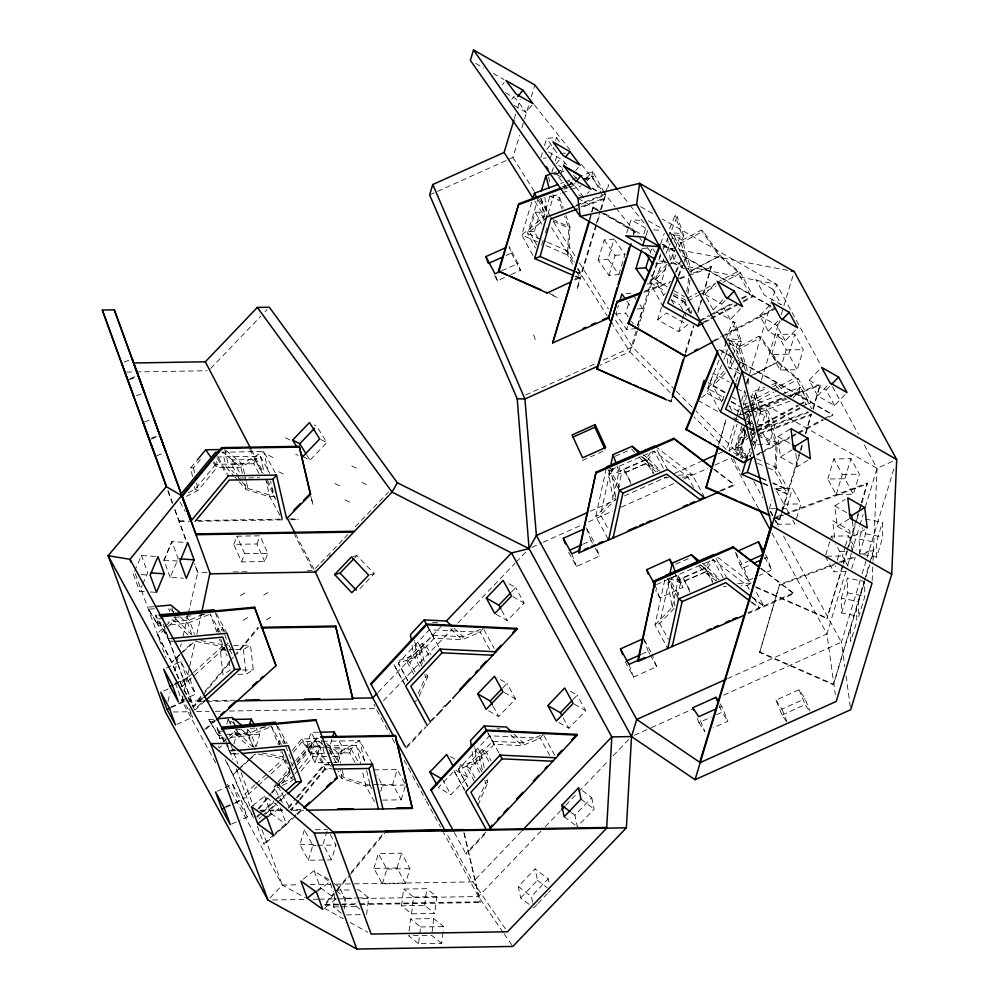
<?xml version="1.0" encoding="UTF-8"?>
<svg xmlns="http://www.w3.org/2000/svg" width="999" height="999" viewBox="0 0 999 999"><rect width="100%" height="100%" fill="white"/><g stroke="black" fill="none" stroke-linecap="round" stroke-linejoin="round"><path stroke-width="0.75" stroke-dasharray="5 3.75" d="M872.164 580.656L872.976 561.938M873.051 560.377L877.047 468.369L863.673 443.843M341.233 913.173L333.466 906.942L334.777 896.278M344.193 908.865L345.504 898.201L336.626 891.071M359.94 909.227L356.606 906.555L357.167 901.985M366.596 914.572L368.643 897.814L358.666 889.797L354.033 889.872M401.548 905.806L403.608 889.048L426.748 888.66L436.738 896.665L434.677 913.436L411.538 913.823L401.548 905.806L424.687 905.419L434.677 913.436M409.091 931.155L410.589 918.955L433.728 918.568L443.718 926.585L443.156 931.155M411.538 913.823L413.586 897.052L403.608 889.048M442.969 932.679L441.658 943.356L418.519 943.743L420.579 926.972L410.589 918.955M424.687 905.419L426.748 888.66M432.055 932.292L433.728 918.568M687.924 293.656L689.959 279.795M690.871 273.639L691.32 270.554L682.317 240.16L670.304 233.291L677.16 216.433L675.149 215.285L668.281 232.168M746.453 395.129L745.092 404.37L751.523 416.171M748.039 384.353L749.175 376.648M690.933 313.162L685.089 302.435L685.551 299.375M686.713 291.745L688.811 277.984M745.491 391.733L742.944 408.541L748.351 405.656M746.653 384.091L747.577 377.972L744.992 376.498M606.256 468.394L595.754 516.433L608.166 539.21M616.995 465.946L618.98 471.603L613.036 498.801L615.996 498.888L600.524 514.947L595.754 516.433L613.036 498.801L608.728 474.275L609.715 469.742M615.734 497.365L611.475 473.076L612.399 468.868M618.231 488.686L621.415 474.113L618.531 465.871M664.772 579.932L654.932 624.962L667.344 647.739M674.138 608.491L659.702 623.488L654.932 624.962L672.215 607.342L667.906 582.804L668.893 578.271M674.912 605.906L670.654 581.618L671.578 577.41M672.215 607.342L678.159 580.144L676.173 574.475M677.409 597.227L680.594 582.654L677.709 574.4M183.004 696.565L181.993 701.111L216.171 763.785M184.353 690.496L189.398 667.769M189.735 666.258L195.117 642.007M196.803 634.44L201.174 614.735M167.957 701.498L170.055 692.394M174.962 671.153L178.821 654.457M180.582 646.877L181.281 643.843M183.042 636.251L187.949 615.009M188.299 613.498L197.765 572.527L194.58 563.748M238.823 477.759L231.393 464.135L232.68 459.902L255.032 459.528L262.462 473.151M258.953 473.289L253.758 463.761L255.032 459.528M226.761 723.95L228.109 719.505L231.194 719.455M233.878 743.905L236.563 735.014L234.453 731.143M255.22 749.437L246.765 733.94L248.114 729.495M256.119 746.478L259.703 734.627L256.181 728.171M331.993 762.349L315.022 762.637L306.568 747.127L311.051 732.317L318.768 732.192M315.022 762.637L319.505 747.826L311.051 732.317M514.398 118.444L515.746 114.011M517.532 108.104L520.217 99.238M330.344 834.689L335.976 845.029L331.493 859.839L308.354 860.226L299.9 844.729L304.383 829.907L307.467 829.857M331.955 739.335L329.707 746.74L338.162 762.249L333.541 762.324M429.62 194.93L512.924 157.48L519.642 135.29M521.878 127.884L524.113 120.492M524.562 119.006L529.045 104.221M531.281 96.816L534.865 84.99M308.354 860.226L312.837 845.416L304.383 829.907M338.162 762.249L342.645 747.439L338.424 739.685M354.995 762.437L349.8 752.909L351.074 748.676L328.721 749.05M327.073 831.006L323.039 844.33L331.493 859.839M542.345 152.747L540.609 158.491L546.253 157.979M544.517 145.579L546.69 138.399L556.555 137.512L560.726 143.419M531.73 202.198L521.803 235.015L534.215 257.792M538.536 197.065L527.522 233.454L535.389 247.877M550.486 157.592L553.521 147.552M555.694 140.372L556.555 137.512M536.863 245.255L529.433 231.631L535.314 212.225L540.184 212.15L544.63 220.317M551.873 172.44L553.608 166.696M555.357 160.951L557.517 153.784L546.69 138.399M538.024 238.361L534.303 231.556L540.184 212.15M537.512 241.883L521.803 235.015L543.656 217.02L550.162 195.529M548.014 214.086L553.434 196.191L560.726 193.469M561.313 172.964L562.624 168.669M563.049 167.233L565.222 160.052M541.67 245.167L543.356 239.623M545.454 232.692L547.127 227.148M562.1 209.053L559.028 200.312L559.752 197.927L552.697 194.842M380.731 791.308L382.53 785.389L376.885 775.049M382.667 800.124L401.186 799.812L392.732 784.315L397.215 769.492L374.076 769.879M373.913 868.368L378.396 853.558L401.548 853.171L409.99 868.68L405.507 883.491L382.367 883.878L373.913 868.368L397.053 867.981L405.507 883.491M401.186 799.812L405.669 785.002L397.215 769.492M382.367 883.878L386.85 869.068L378.396 853.558M589.447 219.305L591.246 213.374M591.695 211.9L593.031 207.455L602.347 212.787M589.86 220.055L593.031 207.455M397.053 867.981L401.548 853.171M595.928 224.912L581.106 273.888L575.399 271.378M596.378 223.426L599.974 211.551M600.424 210.065L608.154 184.515M577.31 288.536L599.487 215.272M601.286 209.34L605.606 195.03L592.782 171.503L582.567 175.312M607.742 187.974L608.603 185.152M598.164 260.065L604.245 239.972L614.11 239.073L608.029 259.166L618.868 274.538L609.003 275.437L598.164 260.065L608.029 259.166M609.003 275.437L615.084 255.357L604.245 239.972M618.868 274.538L624.949 254.458L614.947 240.26M633.354 234.066L634.253 231.094L603.671 213.561M633.753 234.815L634.253 231.094M636.513 328.559L626.648 329.458L615.821 314.073L618.418 305.469M628.184 316.733L625.674 313.174L629.582 300.274M626.648 329.458L627.522 326.586M650.162 253.371L651.473 249.076M637.374 325.686L642.594 308.479L639.26 303.746M636.101 331.181L629.857 351.81L600.074 365.197M637.886 325.287L657.492 260.477L665.147 262.013M637.312 330.906L632.442 346.99L602.572 360.427M637.762 329.445L653.246 278.259L650.774 274.75M660.626 253.871L659.328 258.179L665.971 261.863M646.803 284.003L661.226 282.692L666.87 264.036M657.679 319.78L666.408 312.999L687.599 324.762L678.708 331.656L657.679 319.78L661.588 306.868M678.708 331.656L682.18 320.179M682.617 318.743L683.915 314.448M691.071 313.286L691.932 310.414M671.865 398.863L670.966 401.823L671.453 398.114M685.351 352.21L693.418 325.549M697.901 310.739L701.036 300.374M702.834 294.443L711.35 266.308L692.519 273.326M685.751 352.959L693.818 326.298M697.851 312.962L702.784 296.678M703.234 295.192L711.35 266.308M701.448 397.727L707.155 393.294L713.236 373.214L729.12 382.043M722.527 400.799L725.124 392.195L708.041 382.53M718.506 444.48L726.048 419.58L718.918 445.229M736.575 417.145L726.648 449.962L694.018 416.87M737.025 415.646L739.285 408.191M741.545 400.736L744.705 390.297M746.952 382.842L770.429 305.282M770.878 303.796L776.747 284.403L662.3 219.068M746.191 458.329L729.045 450.836L737.175 423.988M741.233 410.564L739.884 415.047L737.737 410.939L728.883 405.881M741.82 425.986L734.777 449.275L739.06 457.142M745.341 414.348L746.228 411.426L750.511 409.827M748.975 405.432L748.139 408.191L750.898 432.842L756.48 435.289M751.061 398.526L753.159 391.62L764.735 387.312M742.619 458.354L736.688 447.452L742.557 428.047L743.78 428.034L745.254 430.756M743.78 428.034L737.899 447.44L746.066 462.412M744.442 426.411L743.568 429.283L747.09 435.739M746.603 419.23L749.65 409.19M751.897 405.532L755.756 392.757L767.095 388.536M745.366 430.756L740.334 447.39L746.278 458.291M745.704 431.98L738.96 454.258L741.196 458.341M747.951 424.563L751.098 414.16M752.896 408.229L760.988 381.493M761.438 380.007L779.42 320.604M781.206 314.673L783.453 307.242M783.903 305.756L792.894 276.061M747.489 458.266L741.558 447.377L745.616 433.941M771.64 354.52L777.721 334.44L794.792 334.153L803.246 349.662L797.165 369.742L780.094 370.03L771.64 354.52L788.711 354.233L797.165 369.742M750.898 432.842L753.071 425.686M755.669 417.082L757.841 409.927L753.159 391.62M750.724 443.032L754.108 431.855M750.911 435.776L754.37 432.892L755.269 429.907M757.067 423.938L760.689 412.013L755.756 392.757M746.84 457.954L749.55 449.013M751.81 441.558L754.52 432.604L746.802 418.456M746.49 461.026L750.261 448.551M755.494 433.304L752.022 444.78L769.093 444.493L775.174 424.413L766.72 408.903L754.307 409.115M750.187 456.83L751.435 452.672L749 452.709M753.533 445.741L754.382 442.969L751.41 437.525M754.382 442.969L755.594 442.944L756.792 438.998M754.395 449.038L757.03 440.297M769.093 444.493L760.639 428.996L766.72 408.903M780.094 370.03L786.176 349.95L777.721 334.44M774.725 488.736L787.587 494.368L774.749 470.841L775.998 443.831L766.283 416.133L766.995 413.748L751.46 406.955M772.751 386.426L775.586 385.377L776.31 382.992L785.701 393.369M788.711 354.233L794.792 334.153M769.33 508.778L771.94 500.174M792.744 520.117L794.854 524L777.784 524.288L783.865 504.195L775.411 488.686L792.482 488.411L800.936 503.908L795.728 521.128M782.404 511.451L779.819 519.992L781.143 513.548M781.568 512.125L787.175 493.618L774.312 487.987M800.037 451.123L788.361 489.71L769.792 481.58M800.486 449.637L801.835 445.179M805.419 433.316L811.263 414.023L758.391 433.728M812.874 408.678L820.204 384.478L789.784 395.816M782.841 510.027L800.449 451.873M800.886 450.387L802.684 444.455M805.831 434.066L811.263 414.023M813.286 409.428L820.204 384.478M789.222 513.661L786.4 508.491L792.482 488.411M864.347 582.567L833.416 684.765L759.652 652.472L779.645 584.34L837.587 562.737M759.652 652.472L779.645 584.34M827.796 479.021L833.865 458.928L850.936 458.653L859.39 474.15L853.308 494.243L836.25 494.53L827.796 479.021L844.854 478.733L853.308 494.243M836.25 494.53L842.319 474.438L833.865 458.928M844.854 478.733L850.936 458.653M825.761 554.82L831.405 536.163L848.476 535.876L856.218 550.099M846.19 571.553L833.778 571.753L835.514 566.021M837.249 560.277L839.859 551.673L835.639 543.918M848.026 566.308L842.394 555.968L845.004 547.352M845.441 545.929L848.476 535.876M843.094 565.247L826.96 618.556L846.727 551.161M847.177 549.687L858.378 512.662M858.828 511.176L867.344 483.041L787.674 512.737M843.543 563.761L856.543 520.816M856.992 519.33L859.677 510.452M860.127 508.966L861.475 504.52M861.925 503.046L867.344 483.041M845.903 571.278L826.947 633.928L835.326 694.829M847.714 565.309L851.323 553.384M851.772 551.885L859.452 526.535M859.902 525.049L863.061 514.61M865.309 507.142L877.047 468.369L896.702 459.528M841.283 598.214L847.364 578.134L864.522 581.43L864.872 596.203L858.79 616.283L841.633 612.974L841.283 598.214L858.441 601.523L858.79 616.283M865.246 519.043L882.404 522.34L882.754 537.112L876.672 557.192L859.515 553.883L859.177 539.123L862.649 527.647M851.722 568.606L855.194 557.13M841.633 612.974L847.714 592.894L847.364 578.134M859.515 553.883L865.596 533.803L865.496 529.37M860.301 579.82L841.42 642.182L844.804 666.745M862.1 573.876L866.595 559.028M867.045 557.542L894.005 468.444M833.416 684.765L863.935 581.818M864.385 580.344L869.317 564.048M869.767 562.562L873.8 549.238L860.763 554.095M858.441 601.523L864.522 581.43M876.672 557.192L876.323 542.432L882.404 522.34M866.133 576.648L869.729 564.797M871.515 558.878L873.8 549.238M626.66 232.917L631.056 219.88L642.519 220.467M643.781 234.028L646.266 226.661M646.103 235.377L648.051 229.583L631.056 219.88M660.776 243.744L664.26 233.416M233.803 544.368L236.9 536.188L260.04 535.801L267.807 553.334L264.71 561.513L241.571 561.9L233.803 544.368L256.943 543.98L264.71 561.513M241.571 561.9L244.668 553.721L236.9 536.188M256.943 543.98L260.04 535.801M660.701 255.319L649.75 282.255L662.175 305.032M663.011 249.65L667.619 238.299M668.194 236.888L669.917 232.63L681.405 233.554L683.741 235.652L678.134 249.438M663.786 258.891L655.207 279.982L664.51 297.028M666.071 253.271L670.067 243.431M670.641 242.033L673.488 235.002L683.741 235.652L677.16 216.433M684.565 268.918L670.329 260.801L674.412 250.761M674.999 249.325L681.405 233.554L675.149 215.285M675.898 254.945L673.651 260.464L655.207 279.982L667.22 286.838M675.424 272.427L679.457 262.5M676.41 271.753L681.593 258.991M678.221 275.574L682.23 265.734M684.515 260.115L685.651 257.305M678.633 276.323L683.778 263.674M684.352 262.262L686.063 258.054L673.488 235.002L669.917 232.63L682.754 256.156L773.863 308.179M725.561 339.672L732.991 321.378L735.002 322.527L741.583 341.745L736.55 354.158M719.118 360.002L707.592 388.361L720.017 411.138M721.428 354.333L725.461 344.405M726.036 342.982L727.771 338.736L739.248 339.66L741.583 341.745L731.343 341.096L727.771 338.736L740.596 362.262L832.991 415.01L824.712 419.393M735.002 322.527L728.146 339.398L740.159 346.253L747.889 372.315M721.628 364.997L713.061 386.076L721.64 401.823M723.913 359.378L727.909 349.538M728.483 348.127L731.343 341.096L743.905 364.148L742.769 366.958M739.822 373.551L728.184 366.895L732.255 356.855M732.841 355.432L739.248 339.66L732.991 321.378M734.302 359.677L731.505 366.558L729.457 368.731M733.853 377.11L737.886 367.182M738.461 365.759L740.184 361.513M734.253 377.859L738.286 367.932M738.873 366.508L740.596 362.262M736.076 381.668L739.497 373.239M741.782 367.62L743.493 363.399M164.148 560.152L171.915 541.558L187.787 542.619M134.59 571.203L141.408 555.494L157.954 556.58M144.256 591.57L139.66 591.258L142.145 585.551M142.757 584.115L147.715 572.689L141.408 555.494M170.18 577.335L163.861 560.139L171.915 541.558L178.222 558.766L170.18 577.335L183.391 578.209M419.168 696.278L427.784 676.548L427.072 673.563M477.984 805.107L487.837 782.554L487.125 779.57M418.131 693.793L425.499 677.247L424.787 674.25M478.184 799.812L485.539 783.253L484.827 780.269M650.536 452.385L645.441 460.102L618.98 471.603L607.966 467.407M709.715 560.914L704.62 568.643L678.159 580.144L669.892 576.997M483.204 628.246L480.244 632.18L462.162 639.635L434.128 638.299L416.945 656.755L398.276 663.211L407.567 680.269M543.256 734.265L540.297 738.199L522.202 745.654L494.18 744.317L476.985 762.774L458.329 769.23L467.619 786.288M502.41 84.753L504.17 82.617M192.47 476.461L190.747 467.869L196.366 461.088M190.747 467.869L193.494 467.819L200.399 459.49M511.7 99.388L514.348 96.191M514.273 105.582L526.048 112.3L533.116 103.771M546.765 149.388L552.06 142.994M556.056 164.036L561.351 157.642M566.957 188.124L556.78 174.55L562.087 168.157M575.711 170.542L578.359 167.345M568.731 185.989L573.139 180.669M587.499 193.569L589.26 191.433M201.036 696.116L197.115 700.848L197.527 701.598L205.282 701.473M204.97 691.37L229.52 661.725M230.494 660.539L233.441 656.98M234.428 655.794L257.992 627.335L258.391 628.084L236.8 654.17M197.527 701.598L229.92 662.474M292.407 750.237L301.76 738.935L319.393 738.636M293.481 752.21L302.36 741.483L320.904 741.308M276.848 783.428L273.876 787.025L282.642 803.109M277.847 782.229L290.746 766.645M291.745 765.446L294.717 761.85M295.716 760.651L311.588 741.47L324.425 764.997L329.071 764.922M257.742 809.115L270.504 793.693M271.491 792.507L290.147 769.979M297.015 761.675L317.632 736.775L318.044 737.524L297.427 762.424M259.128 808.678L270.916 794.442M271.89 793.256L279.745 783.778M280.731 782.592L289.573 771.915M281.568 783.89L292.32 770.916M293.294 769.73L296.228 766.196M297.202 765.009L312.824 746.141L323.726 745.953M294.068 774.912L291.109 778.483L277.847 785.052M295.055 773.713L298.014 770.142M299.001 768.955L311.825 753.471L311.588 741.47M301.024 771.166L312.937 756.78L312.824 746.141L325.399 769.193L331.618 769.08M288.274 807.404L295.229 799.013M296.216 797.814L324.013 764.247L329.732 764.148M288.686 808.154L293.656 802.16M297.615 797.364L324.425 764.997M298.614 800.286L290.796 809.727L303.259 809.515M299.588 799.113L324.987 768.443L331.056 768.343M299.026 801.036L291.209 810.476L278.646 787.424L273.876 787.025L276.523 785.714M300 799.862L325.399 769.193M339.023 904.894L325.05 905.131L324.638 904.382L333.479 893.705M337.412 888.96L347.227 877.11M351.149 872.364L382.567 834.415M325.05 905.131L335.851 892.082M336.838 890.896L349.6 875.486M350.574 874.3L385.926 831.605M413.636 674.025L406.218 660.401L422.19 643.256L425.836 645.229L431.031 654.77M422.29 663.761L419.093 650.287L421.054 648.176L416.521 639.922M415.06 671.915L409.852 662.387L425.836 645.229M406.818 746.378L424.762 727.11M430.094 721.39L435.364 715.721M442.769 707.779L444.88 705.519M406.181 748.251L426.223 726.723M428.084 724.737L429.695 723.001M431.556 721.003L435.776 716.47M474.425 781.405L466.258 766.42L482.242 749.275L485.876 751.248L491.083 760.776M482.342 769.779L479.133 756.305L481.093 754.195L476.673 746.128M475.099 777.934L469.905 768.406L485.876 751.248M485.864 831.992L465.809 853.521L466.221 854.27L487.325 831.618M725.349 373.064L713.061 386.076L725.074 392.944M585.664 178.971L592.782 171.503L591.858 175.899L586.713 181.131M790.883 396.915L800.024 387.325L811.712 408.766M210.714 368.481L260.814 316.134M265.085 311.688L267.208 309.453M302.847 456.58L309.99 460.152L326.823 442.569L316.633 426.123L314.248 424.937M312.949 504.395L311.288 497.24M315.459 568.331L319.767 563.836M320.854 562.712L343.481 539.06M344.555 537.937L347.789 534.565M355.332 526.685L388.736 491.783M354.795 557.754L356.893 555.556L374.2 573.701L357.367 591.296M667.245 264.023L649.75 282.255L665.459 291.221M663.461 295.454L665.234 293.606M682.854 310.277L679.882 304.832L683.428 301.136L673.326 295.367M740.571 308.778L730.219 319.593L713.224 309.877L704.77 294.38L717.182 281.406M713.224 309.877L725.636 296.903M730.219 319.593L721.765 304.083L725.911 299.762M378.097 692.307L441.146 626.448M383.504 700.711L452.51 628.621M457.892 622.989L515.047 563.286M516.121 562.162L525.824 552.022M795.566 329.995L785.226 340.796L768.219 331.094L759.764 315.584L770.117 304.782M511.476 591.995L515.696 587.599L506.918 582.592M724.063 371.191L707.592 388.361L724.612 398.077M768.219 331.094L779.595 319.205M785.226 340.796L776.772 325.299L780.906 320.966M496.028 614.26L507.305 620.691L524.138 603.109L515.696 587.599M721.303 401.561L723.076 399.7M270.005 897.914L282.292 885.077L299.35 884.789M737.737 410.939L739.51 409.078M746.79 424.987L749.45 422.215L746.478 416.77M502.859 687.824L507.067 683.428L497.027 677.709M844.954 394.73L834.615 405.544L817.607 395.841L809.153 380.332L820.541 368.444M488.648 710.801L498.676 716.52L515.521 698.938L507.067 683.428M817.607 395.841L830.019 382.867M834.615 405.544L826.161 390.047L830.294 385.714M467.707 777.135L455.169 769.967L438.336 787.562L450.874 794.717L467.707 777.135L459.965 762.924M573.026 699.55L577.235 695.154L568.456 690.147M558.816 722.514L568.843 728.246L585.689 710.664L577.235 695.154M521.453 831.305L473.051 881.88L352.085 883.903M540.958 831.193L478.421 896.528L361.501 898.488M545.267 826.685L560.364 810.913M565.746 805.281L577.609 792.894M578.696 791.77L607.804 761.35M613.199 755.719L629.37 738.823M591.758 797.664L594.13 809.103L577.297 826.685L574.924 815.246L591.758 797.664L578.633 787.724M528.995 904.27L520.654 897.939L518.281 886.5L535.114 868.918L548.226 878.858L549.413 884.577M520.654 897.939L537.487 880.344L535.114 868.918M532.579 902.159L531.393 896.44L548.226 878.858M536.925 904.582L533.766 907.879L532.879 903.596M537.974 903.483L547.44 893.593M548.501 892.494L550.599 890.296M792.944 398.002L799.1 391.72L800.024 387.325L750.436 405.819M174.925 616.408L175.974 619.243L157.979 635.601L171.603 662.387L181.98 686.688L194.405 709.465L204.595 700.199M179.508 654.532L171.603 662.387L181.793 653.134M180.632 653.496L193.107 642.17M182.917 652.097L196.491 639.76M192.432 673.438L181.019 683.816L181.98 686.688L193.307 676.385M193.569 672.402L222.103 646.465L219.518 639.422M194.443 675.349L227.31 645.479M202.298 697.814L193.169 706.118L163.886 626.248M187.762 634.665L172.64 619.555L157.23 633.566L171.566 661.738L181.019 683.816L193.581 706.867L202.71 698.563M194.805 710.214L205.007 700.948M204.733 729.345L215.022 719.992M206.281 729.045L215.434 720.741M222.927 741.995L233.941 731.992L249.051 747.09M221.528 745.991L219.28 748.026L218.531 745.991M229.395 738.835L237.263 731.68L236.226 728.833M239.673 767.994L232.904 774.812L243.281 799.113L253.509 817.881M240.796 766.957L249.862 758.716M250.999 757.692L255.532 753.571L283.404 758.903L289.835 770.704M237.437 770.704L232.904 774.812L224.051 757.404M238.561 769.667L247.615 761.45M248.739 760.414L255.532 754.245M254.87 784.839L242.307 796.253L243.281 799.113L256.88 786.75M256.006 783.803L283.404 758.903L280.819 751.86M258.017 785.726L286.338 759.964M256.755 816.47L259.041 814.397M260.177 813.361L273.876 800.911M275.012 799.874L283.004 792.607M257.168 817.219L261.726 813.074M262.874 812.037L276.561 799.587M277.71 798.551L283.416 793.356M259.103 818.805L261.363 816.745M262.5 815.721L276.099 803.358M277.235 802.322L286.301 794.08M265.172 814.41L278.771 802.047M279.907 801.011L285.577 795.866M274.038 834.502L263.748 843.843L264.161 844.592L296.166 815.496M275.175 833.453L295.754 814.747M296.903 813.71L302.61 808.516M297.302 814.46L303.022 809.265M414.448 702.072L416.77 700.087M547.115 217.07L527.522 233.454L546.091 241.583M749.75 436.738L734.777 449.275L750.486 456.156M729.045 450.836L746.303 436.638M252.622 805.656L264.648 796.215L280.232 807.429L286.551 824.637L274.513 834.078M268.544 815.309L270.954 813.423L264.648 796.215M268.207 816.87L280.232 807.429M303.309 879.108L314.136 870.604L329.72 881.83L317.694 891.258M316.833 890.646L320.442 887.811L314.136 870.604M325.199 907.517L336.026 899.025L333.928 893.293M685.901 310.714L690.346 307.267M807.804 460.314L797.402 466.72L780.394 457.005L777.971 436.575L790.971 428.571M780.394 457.005L792.107 449.812M864.585 529.595L854.182 535.988L837.174 526.286L834.752 505.844L845.154 499.45M837.174 526.286L848.888 519.08M240.534 595.541L247.44 591.371M263.686 595.154L270.579 590.983M243.319 620.204L250.262 616.021M266.458 619.817L273.401 615.634M229.133 660.988L230.182 670.229L222.989 674.575L220.28 649.862L225 647.015M235.714 649.6L243.419 649.475L250.512 645.204L253.334 669.842L246.129 674.188L236.875 674.337M326.648 743.418L338.236 753.034L359.702 740.659L372.115 763.448M717.582 557.242L751.335 583.066L747.077 585.514L741.158 585.751M682.317 240.16L701.186 230.145L703.196 231.293L720.217 255.707L740.609 272.989L753.433 296.516L742.607 302.26M672.24 237.887L681.168 242.982L703.196 231.293M689.735 271.878L720.217 255.707L691.32 270.554L687.537 268.394M687.25 298.264L696.765 293.219M698.126 292.495L715.808 283.117M717.17 282.405L737.562 271.578L740.609 272.989L723.014 282.33M687.799 300.999L698.638 295.254M699.987 294.53L716.233 285.914M699.4 320.567L708.928 315.522M710.277 314.797L732.042 303.259M741.558 298.202L749.725 293.881L682.342 255.407M701.173 320.592L712.05 314.822M713.411 314.098L732.454 304.008M741.97 298.951L750.124 294.63L737.562 271.578L719.08 255.831L701.186 230.145M702.934 322.34L736.787 304.383M743.556 300.799L753.034 295.766L774.725 308.154M704.695 322.377L710.114 319.505M711.463 318.781L737.187 305.132M712.699 341.059L720.966 336.675M722.352 335.939L773.351 308.891M714.485 341.071L724.138 335.964M725.511 335.227L775.137 308.903M740.159 346.253L759.028 336.251L761.051 337.4L778.059 361.813L798.463 379.083L811.288 402.622L807.229 404.77M728.808 343.256L739.01 349.088L761.051 337.4M750.499 375.949L778.059 361.813L754.208 374.463M747.814 402.922L745.092 404.37L739.747 401.323M749.175 402.21L770.928 390.659M772.289 389.947L795.416 377.672L798.463 379.083L775.436 391.296M749.712 404.945L774.088 392.02M757.254 426.673L798.051 405.032M799.412 404.308L807.567 399.975L737.637 360.052M757.654 427.422L798.463 405.781M799.812 405.057L807.979 400.724L795.416 377.672L776.935 361.925L759.028 336.251M756.718 430.594L801.398 406.893M802.759 406.181L810.876 401.873L832.991 415.01M757.117 431.343L801.81 407.642M756.755 454.47L789.847 436.925M791.22 436.188L796.74 433.266M798.114 432.53L822.926 419.368M824.3 418.643L832.579 414.26M757.167 455.219L759.927 453.758M761.3 453.022L790.246 437.674M791.633 436.938L797.14 434.016M798.526 433.279L823.338 420.117M186.451 496.316L198.027 490.409L216.883 467.632L216.795 458.516M282.505 785.464L292.782 780.207M188.436 492.619L195.067 489.335L215.772 464.323L215.722 461.326M574.512 279.208L578.683 277.247M575.012 279.995L579.195 278.047M505.956 255.557L511.388 253.122L508.978 246.216M501.76 270.766L518.044 263.436L509.677 247.54M494.58 275.424L497.365 280.719L505.519 277.06M510.951 274.613L520.454 270.342L518.044 263.436M557.267 297.552L549.675 294.156M525.749 394.967L596.878 362.974M582.355 460.514L604.083 450.749M218.119 632.042L217.108 629.27L221.965 627.085L224.925 632.542M166.546 667.919L180.732 661.538L189.186 677.035L195.492 694.243L179.882 701.261M224.413 645.342L228.059 643.706L223.988 632.629M175 683.416L189.186 677.035M174.263 684.477L178.521 682.567M179.945 681.93L187.038 678.733L195.492 694.243M163.586 690.971L169.256 688.411M590.347 511.238L615.908 499.75M624.425 495.916L667.02 476.773M674.113 473.576L701.086 461.451M718.131 453.783L722.389 451.873M170.617 707.105L184.803 700.736M171.304 707.529L184.078 701.785L192.532 717.294L176.923 724.312M531.893 547.365L541.82 542.907M543.244 542.27L581.53 525.049M588.623 521.853L612.737 511.013M621.241 507.192L675.137 482.954M683.653 479.133L707.767 468.294M714.847 465.097L730.456 458.079M736.126 455.532L738.96 454.258L696.141 411.126M582.904 544.255L591.058 540.596L592.457 543.181M568.681 552.26L576.423 566.483L599.512 556.106L595.379 544.817M279.42 744.48L278.396 741.708L283.254 739.522L285.489 743.606M656.455 584.577L678.184 574.812L682.829 587.499L659.752 597.877L655.531 590.122M216.97 791.32L232.58 784.302L241.034 799.812L247.34 817.007L241.658 819.555M735.976 553.571L740.109 564.847L748.251 561.188M735.451 552.172L743.905 567.669L750.699 564.622M764.272 558.516L766.995 557.292L771.64 569.979L759.427 575.474M225.424 806.83L233.941 802.996M235.352 802.359L241.034 799.812M226.111 807.242L233.204 804.058M234.628 803.421L238.886 801.498L247.34 817.007M740.109 564.847L748.563 580.357L752.634 578.521M231.731 824.025L240.247 820.204M641.42 654.27L648.214 651.211L649.625 653.796M625.124 661.6L633.578 677.097L656.668 666.72L652.01 654.033M727.559 678.608L826.947 633.928L771.965 533.079M634.353 735.301L649.962 728.283M651.373 727.647L692.507 709.153M723.713 695.117L841.42 642.182L783.516 535.963M719.08 707.529L721.79 706.318L727.884 721.178L712.949 727.896M697.24 718.543L698.9 722.589L711.126 717.095M716.545 714.66L721.977 712.212L727.884 721.178M786.288 721.415L782.067 715.022L775.986 700.149L799.063 689.772L804.969 698.738L809.952 710.901M775.986 700.149L781.88 709.115L804.969 698.738M782.067 715.022L805.157 704.632L809.365 711.038M615.159 456.243L627.447 450.899M608.728 474.275L611.475 473.076M640.784 456.193L644.243 458.841L646.99 457.642L660.376 470.467M630.918 483.641L623.738 469.08L646.141 459.34L653.571 472.964M624.974 472.739L647.377 462.999L653.321 473.901M720.079 490.571L734.165 484.453L734.577 485.202L720.491 491.321M675.699 564.185L689.347 558.254M667.906 582.804L670.654 581.618M699.949 564.722L703.421 567.382L706.168 566.183L719.555 578.995M690.097 592.17L682.916 577.622L705.319 567.882L712.737 581.505M684.153 581.281L706.555 571.54L712.499 582.429M747.964 612.712L793.343 592.994L793.755 593.743L748.376 613.461M480.344 629.457L463.236 636.713L432.467 635.252L413.586 655.519L395.542 661.55M540.397 735.476L523.289 742.732L492.507 741.27L473.638 761.525L455.594 767.569M203.134 614.348L189.298 620.129L167.907 622.127M264.435 726.785L250.599 732.567L229.208 734.552M208.803 614.635L187.675 623.264L169.231 624.974M551.698 173.639L560.377 170.404M554.183 174.825L564.098 171.129M560.689 183.466L563.611 182.38M565.072 181.843L570.904 179.658M572.365 179.121L576.735 177.485M561.85 187.088L566.133 185.489M567.557 184.952L574.712 182.293M583.279 179.096L591.858 175.899L604.42 198.951L580.132 208.004M563.149 187.225L566.021 186.151M567.444 185.614L574.6 182.954M583.191 179.745L593.244 175.999M563.561 187.974L566.421 186.9M572.152 184.765L575.012 183.704M585.089 179.945L593.793 176.698M563.698 189.223L568.069 187.587M569.517 187.05L578.259 183.791M562.187 192.932L569.48 190.21M570.941 189.66L581.143 185.864M575.961 205.182L605.194 194.293M574.987 206.456L579.358 204.82M580.819 204.283L605.606 195.03M581.143 206.718L604.02 198.202M644.705 291.146L670.791 281.431M679.482 278.184L686.725 275.487M643.668 292.432L669.742 282.717M679.882 278.933L687.125 276.236M688.573 275.699L711.75 267.058M771.965 384.615L776.31 382.992M748.975 406.356L741.683 409.078L749.025 409.465M751.947 409.303L784.814 397.053M786.238 396.516L799.1 391.72L806.255 404.832M736.188 415.796L783.99 397.977M740.946 414.922L785.851 398.189M787.299 397.639L820.616 385.227M786.962 399.063L757.841 409.927L754.907 409.765M789.859 401.136L760.689 412.013L754.907 411.775M757.017 430.769L808.066 411.738M754.52 432.604L809.939 411.95M758.79 434.478L811.675 414.772M776.086 517.057L786.225 513.274M773.601 518.893L783.74 515.109M785.189 514.572L867.756 483.791M839.035 562.2L854.969 556.256M780.044 585.089L835.089 564.572M840.883 562.412L855.369 557.005M862.612 554.308L874.2 549.987M124.251 361.963L129.57 360.027M130.232 378.471L135.552 376.536M129.233 379.657L135.876 377.222M136.538 395.679L141.858 393.731M144.43 421.965L151.074 419.543M151.748 437.987L159.715 435.089M150.737 439.173L160.04 435.776M156.718 455.681L163.361 453.259M425.499 677.247L427.784 676.548L425.611 672.589M485.539 783.253L487.837 782.554L485.664 778.596M352.809 556.605L356.893 555.556M370.042 574.775L374.2 573.701M366.633 770.491L370.092 785.414L365.846 785.963L342.182 778.745L338.186 774.275M153.759 606.643L147.577 607.217L158.466 625.986L163.074 625.549M154.433 608.691L148.314 609.253L158.466 625.986L155.757 615.172L157.218 623.126L161.801 622.702M163.299 618.443L157.255 619.005L169.818 642.057L172.839 641.77M173.901 617.444L179.945 616.883M186.001 616.321L193.569 615.609M199.625 615.047L207.193 614.348M171.666 638.411L168.594 638.698L155.757 615.172M169.405 641.308L172.44 641.021M224.375 737.986L219.755 738.411L208.866 719.655L215.06 719.068M209.615 721.69L218.781 720.828M224.6 730.868L218.544 731.43L217.058 727.609L219.755 738.411L218.544 731.43L225.699 744.555M235.19 729.882L241.246 729.32M250.324 728.471L254.87 728.046M260.926 727.484L271.516 726.498L281.531 744.854M221.566 735.264L218.519 735.551L208.866 719.655M230.519 737.412L248.976 735.689L271.516 726.498L278.234 744.804M229.483 750.386L234.091 749.949M236.039 750.561L229.882 751.136L217.058 727.609M230.707 753.733L238.274 753.021M238.686 753.77L231.119 754.482L226.411 745.866M560.339 153.521L565.983 153.009M551.448 173.863L558.491 173.227M642.045 248.539L649.088 247.889M615.084 255.357L624.949 254.458M655.769 263.649L667.295 262.6M626.123 293.606L631.755 293.094M636.962 308.991L642.594 308.479M615.821 314.073L625.674 313.174M678.284 475.212L692.157 474.537L703.845 495.979M737.462 583.741L751.335 583.066M664.198 477.934L668.643 477.759M681.98 477.21L687.911 476.973L692.157 474.537L655.993 446.865M723.376 586.475L726.335 586.351M529.433 231.631L534.303 231.556M786.176 349.95L803.246 349.662M126.598 372.09L134.341 371.953M135.876 371.928L207.03 370.741M758.104 424.7L775.174 424.413M746.678 429.22L754.432 429.095M755.981 429.071L760.639 428.996M740.833 437.737L743.268 437.687M221.753 452.222L263.661 451.511L275.349 472.952M736.688 447.452L741.558 447.377M216.783 456.993L260.389 456.268L269.68 473.314M231.393 464.135L253.758 463.761M242.332 473.189L240.946 467.22L222.665 452.072L226.186 467.27L228.933 467.232L233.928 472.814M239.885 478.059L259.453 477.734M842.319 474.438L859.39 474.15M783.865 504.195L800.936 503.908M770.878 508.753L775.536 508.678M781.742 508.566L786.4 508.491M178.996 520.841L187.437 520.704M196.316 520.554L280.407 519.143M289.31 518.993L297.852 518.856L298.251 519.605M179.258 521.59L189.236 521.428M198.277 521.278L285.377 519.817M291.146 519.717L298.389 519.605M244.668 553.721L267.807 553.334M839.859 551.673L847.614 551.548M826.885 556.231L842.394 555.968M207.018 572.365L197.765 572.527L194.568 563.786M233.204 571.928L247.065 571.703M307.143 570.691L313.311 570.591L294.53 534.752M233.541 645.479L250.512 645.204M220.28 649.862L227.997 649.725M229.545 649.7L234.166 649.625M242.532 670.017L253.334 669.842M185.102 701.061L181.993 701.111L174.525 680.731M186.651 701.023L234.728 700.224M206.843 701.448L231.681 701.036M173.289 711.987L190.434 711.7M196.678 711.6L209.153 711.388M215.384 711.288L221.616 711.176M229.408 711.051L375.949 708.591L374.038 704.37M226.711 734.277L246.765 733.94M236.563 735.014L259.703 734.627M322.452 741.283L359.702 740.659L364.897 763.036M325.287 745.928L356.431 745.404L365.734 762.462M306.568 747.127L326.623 746.79M319.505 747.826L324.138 747.739M325.674 747.714L342.645 747.439M232.08 749.824L235.165 749.774M349.8 752.909L311.825 753.471L301.76 738.935M322.128 744.055L318.706 741.208L322.24 756.418L324.975 756.38L326.973 758.616M326.461 756.543L312.937 756.78L302.36 741.483M332.48 756.443L336.988 756.368L356.431 745.404L360.614 763.436M378.846 784.54L369.593 784.702L372.402 789.859M380.382 784.515L392.732 784.315M382.53 785.389L404.12 785.027M259.865 810.251L283.179 809.852M260.277 811.001L286.701 810.551M292.769 810.451L303.671 810.264M315.185 829.732L327.522 829.52M299.9 844.729L315.322 844.467M312.837 845.416L315.921 845.366M317.47 845.341L335.976 845.029M386.85 869.068L409.99 868.68M310.214 884.602L330.369 884.265M336.576 884.165L350.537 883.928M335.514 890.184L352.497 889.897M345.504 898.201L356.306 898.014M357.854 897.989L368.643 897.814M413.586 897.052L436.738 896.665M272.64 899.974L305.369 899.425M313.174 899.287L317.844 899.212M319.405 899.187L336.551 898.9M338.112 898.875L355.257 898.588M324.638 904.382L479.932 901.772L480.332 902.522L359.215 904.557M340.584 904.869L357.654 904.582M333.466 906.942L356.606 906.555M346.541 914.909L361.963 914.647M420.579 926.972L443.718 926.585M550.549 196.079L553.434 196.191M753.458 411.725L746.228 411.426L752.659 423.239M432.667 622.527L438.511 622.814M497.127 728.758L500.062 728.895M653.796 229.882L662.387 230.319M163.861 560.139L178.571 561.113M141.009 574.575L150.175 575.174M150.374 591.97L156.481 592.382M200.899 640.584L222.902 644.667M262.2 753.009L284.203 757.092M662.799 246.716L673.501 248.739M679.607 249.9L788.136 270.442M865.596 533.803L882.754 537.112M859.177 539.123L876.323 542.432M847.714 592.894L864.872 596.203M195.704 641.42L222.103 646.465L227.11 655.656M671.253 263.237L681.955 265.384M688.074 266.608L776.747 284.403L821.328 366.171M370.092 785.414L343.931 777.597L337.949 770.891M294.068 779.557L291.109 778.483L289.385 769.892M549.263 196.041L559.028 200.312M552.834 219.568L569.967 227.073L568.955 251.586L567.507 255.02L573.351 265.734M553.409 221.291L568.743 228.009L569.967 227.073L565.884 215.409M547.527 242.208L568.955 251.586L574.675 262.075M546.078 245.642L567.507 255.02L568.743 228.009L564.66 216.346M575.799 272.128L581.518 274.638L578.246 268.631M575.911 276.036L579.919 277.797L577.347 288.424M575.012 276.211L580.332 278.546L576.273 271.091M549.238 293.394L556.83 296.715M750.936 409.415L766.283 416.133M757.217 434.14L777.222 442.894L776.198 467.407L774.749 470.841L766.183 467.082M757.879 435.901L775.998 443.831L777.222 442.894L766.995 413.748M667.719 399.837L670.554 401.074M668.131 400.587L670.966 401.823M756.206 458.653L763.348 461.775M764.772 462.4L776.198 467.407L788.76 490.459L773.051 483.578M757.617 463.336L764.759 466.458M761.213 477.822L768.356 480.956M761.625 478.571L767.344 481.081M762.886 482.992L768.606 485.489M763.298 483.741L769.018 486.238M776.573 518.006L779.42 519.243M774.15 517.519L779.819 519.992M755.631 586.763L826.548 617.807M756.031 587.512L826.96 618.556M759.24 651.723L833.004 684.015M320.866 439.585L326.823 442.569M351.81 465.909L358.941 469.48M285.489 437.774L291.446 440.746M362 482.342L369.143 485.926M295.679 454.208L298.064 455.407M334.965 483.491L342.108 487.075M268.656 455.357L275.799 458.941M345.167 499.937L352.297 503.508M278.846 471.79L285.989 475.374M406.218 660.401L409.852 662.387M466.258 766.42L469.905 768.406M227.322 784.227L282.292 885.077L305.344 897.789M324.325 908.266L343.306 918.73M350.087 922.477L367.719 932.204M653.246 278.259L661.226 282.692M673.813 293.644L687.05 300.999M707.155 393.294L721.715 401.386M698.014 400.387L719.055 412.275M475.736 63.436L483.816 68.057M493.256 73.439L504.033 79.595M505.407 92.757L515.871 98.726L526.048 112.3M548.488 151.948L562.887 160.165L566.583 165.097M640.671 206.718L652.834 213.661M558.666 165.522L561.288 167.02M648.251 220.767L660.027 227.485M556.78 174.55L560.714 176.786M568.556 181.269L573.788 184.253L583.965 197.827M578.733 194.842L581.343 196.341M674.687 251.036L660.639 243.019L661.051 243.768M662.325 244.505L673.813 251.061M577.909 198.252L599.475 210.564M604.857 213.636L641.233 234.403M679.969 264.073L673.651 260.464L672.165 248.389M759.764 315.584L776.772 325.299M704.77 294.38L721.765 304.083M673.9 290.647L684.577 296.74M673.314 295.704L685.089 302.435M671.041 299.787L679.882 304.832M809.153 380.332L826.161 390.047M731.256 356.406L718.493 349.126L732.941 357.892M739.073 370.891L731.505 366.558L729.819 352.984M736.912 388.361L744.992 392.982M750.386 396.054L877.047 468.369M731.743 396.753L738.423 400.562M731.168 401.461L741.283 407.23M731.156 401.81L739.01 406.293M777.971 436.575L792.357 444.78M749.45 422.215L755.943 425.924M746.977 421.316L753.658 425.137M733.878 417.619L738.573 420.304M748.601 427.46L755.356 431.318L745.866 413.898M749.225 428.334L755.768 432.067M834.752 505.844L849.138 514.06M512.862 596.665L524.138 603.109M574.4 704.22L585.689 710.664M504.233 692.494L515.521 698.938M450.474 756.618L458.004 760.913M593.443 208.204L598.751 211.251M600.087 212.013L634.652 231.843M592.444 188.574L596.353 190.909M591.97 187.849L597.14 190.971M270.954 813.423L286.551 824.637M324.588 876.623L329.395 880.082M334.19 883.528L340.184 887.836L346.491 905.044M320.442 887.811L336.026 899.025M581.006 799.163L594.13 809.103M571.341 812.537L574.924 815.246M564.173 816.745L577.297 826.685M537.487 880.344L547.027 887.574M518.281 886.5L531.393 896.44M714.472 469.38L734.165 484.453M713.648 469.193L734.577 485.202M643.281 454.807L646.99 457.642M659.927 471.191L645.441 460.102L641.358 455.856M656.031 471.678L645.516 463.636L639.06 456.943M761.338 568.506L793.343 592.994M760.526 568.306L793.755 593.743M751.698 596.628L763.748 605.844M752.11 597.377L764.16 606.593L754.982 589.772M702.459 563.349L706.168 566.183M751.985 602.26L759.24 607.804M751.186 602.085L759.652 608.553L752.809 596.003M719.105 579.72L704.62 568.643L700.536 564.398M716.37 581.118L704.695 572.177L698.239 565.471M441.658 943.356L431.68 935.339L408.529 935.726L418.519 943.743M185.826 617.307L189.298 620.129L194.443 634.153M173.913 612.062L168.182 607.404L169.668 611.45M179.645 616.733L187.675 623.264L191.721 634.265M247.115 729.732L250.599 732.567L255.732 746.578M235.215 724.5L229.483 719.829L230.969 723.888M240.946 729.158L248.976 735.689L253.009 746.69M330.132 750.686L336.988 756.368L338.374 762.337M225.974 450.437L242.183 463.886L244.867 475.449M454.245 628.334L463.236 636.713L462.162 639.635L449.962 628.259M514.298 734.34L523.289 742.732L522.202 745.654L510.002 734.277M644.243 458.841L657.554 471.578M703.421 567.382L716.72 580.107M175.974 619.243L191.096 634.365M237.263 731.68L252.397 746.79M675.274 390.122L632.442 346.99L614.185 318.032M676.373 391.221L695.042 410.027M670.092 392.607L629.857 351.81L612.961 325.025M631.543 449.125L634.765 452.472M775.586 385.377L780.681 390.996M573.438 175.175L576.498 178.559M237.912 477.285L240.909 480.631M241.908 481.743L247.889 488.449L274.051 496.266L276.236 500.287M226.186 467.27L234.166 476.198M235.165 477.322L238.162 480.669M239.161 481.78L246.141 489.597L269.805 496.815L274.051 496.266L270.579 481.343M322.24 756.418L331.206 766.47M618.543 190.772L629.133 204.158M630.094 205.369L644.517 223.614M534.428 104.932L569.954 149.838M581.48 164.398L601.648 189.885M602.609 191.096L615.084 206.88M616.046 208.092L638.898 236.963M639.822 238.149L641.683 240.497M647.265 247.552L652.846 254.595M652.734 248.813L655.207 252.322M634.253 296.641L635.926 299.013M626.897 301.086L631.905 308.192M631.505 321.466L633.179 323.826M213.361 462.537L216.883 467.632L240.946 467.22L260.389 456.268L264.223 472.789M214.098 461.9L215.772 464.323L242.183 463.886L263.661 451.511L268.856 473.888M505.457 928.858L473.051 881.88L446.303 832.816M503.134 932.354L478.421 896.528L443.519 832.517M504.02 933.64L512.849 946.428M720.104 703.758L721.79 706.318M698.9 722.589L704.807 731.555L699.263 718.044M512.924 157.48L534.502 191.696M539.485 199.588L548.613 214.061M553.596 221.965L576.011 257.492M579.32 262.762L608.379 308.828M534.902 201.261L544.892 217.095M551.548 227.647L574.013 263.274M577.347 268.556L607.305 316.046M306.855 455.094L309.99 460.152M487.849 732.804L494.18 744.317L488.336 733.566M427.135 625.574L434.128 638.299L426.086 623.526M474.837 748.451L479.133 756.305M414.647 642.182L419.093 650.287M482.055 772.002L476.985 762.774L474.6 746.615M422.003 665.983L416.945 656.755L414.548 640.596M479.595 772.389L473.638 761.525L472.077 751.061M419.543 666.383L413.586 655.519L412.038 645.042M467.782 786.5L458.329 769.23L489.485 735.776L540.297 738.199L549.587 755.256M407.742 680.494L398.276 663.211L429.433 629.757L480.244 632.18L489.547 649.238M464.772 790.334L453.558 769.867L464.498 789.947M404.732 684.327L393.506 663.848L404.458 683.928M454.308 832.529L466.221 854.27M832.467 386.601L858.478 434.303M831.405 536.163L832.816 538.748M825.324 556.256L833.778 571.753M683.428 301.136L691.595 316.109M750.399 433.416L755.594 442.944M683.603 311.651L686.575 317.095M742.557 428.047L747.015 436.226M671.453 299.925L673.688 304.008M729.307 406.031L732.279 411.476M770.741 511.363L772.851 515.234M775.674 520.404L777.784 524.288M753.808 481.493L762.724 497.839M770.142 511.451L773.114 516.908M773.863 518.269L778.308 526.436M733.428 458.866L740.734 472.277M731.106 458.129L758.591 508.553M765.584 554.707L766.995 557.292M764.597 557.055L771.64 569.979M540.409 198.239L550.424 216.596M538.086 199.95L546.128 214.698M693.631 487.475L687.911 476.973L654.033 451.061L610.352 470.042L600.524 514.947L608.391 529.37M749.225 589.447L747.077 585.514L713.211 559.59L669.517 578.583L659.702 623.488L668.281 639.223M535.314 212.225L541.995 224.488M656.98 449.962L667.207 468.718M716.158 558.491L726.385 577.26M663.336 468.106L654.033 451.061L645.516 463.636L621.415 474.113L610.352 470.042L619.642 487.1M723.226 577.959L713.211 559.59L704.695 572.177L680.594 582.654L669.517 578.583L679.532 596.94M623.738 469.08L631.156 482.704M682.916 577.622L690.334 591.233M674.375 571.99L682.829 587.499M608.041 469.567L618.269 488.324M667.22 578.109L677.447 596.865M587.112 529.195L594.855 543.419M595.279 548.351L599.512 556.106M644.268 639.822L651.311 652.747M650.324 655.094L656.668 666.72M563.211 717.906L568.843 728.246M501.673 610.364L507.305 620.691M543.98 735.601L555.669 757.042M483.928 629.582L494.155 648.351M493.044 706.193L498.676 716.52M487.924 732.929L499.612 754.37M427.872 626.91L438.823 647.015M482.242 749.275L489.66 762.886M422.19 643.256L429.62 656.867M442.42 779.22L450.874 794.717M279.82 515.184L269.805 496.815L265.971 480.294M281.955 519.118L282.367 519.867M376.698 709.952L389.323 733.104M392.295 738.548L396.004 745.366M404.17 760.339L425.699 799.837M426.448 801.198L440.547 827.072M232.68 459.902L240.097 473.526M218.469 457.679L227.235 473.763M217.495 458.304L226.074 474.05M351.074 748.676L359.24 763.661M374.425 801.71L365.846 785.963L362.362 770.941M329.458 750.411L336.139 762.674M180.02 501.898L185.14 511.276M216.396 613.748L226.623 632.504M277.685 726.173L287.188 743.593M228.796 645.067L231.019 649.15M290.834 758.865L285.289 745.054M220.23 632.429L210.215 614.06L216.933 632.379M229.508 649.5L232.43 654.857M290.796 761.925L293.718 767.294M217.108 629.27L218.581 632.005M278.396 741.708L279.882 744.43M223.938 647.252L226.161 651.336M285.239 759.69L287.462 763.773M228.109 719.505L230.931 724.675M252.322 814.61L242.307 796.253L232.867 774.175L225.362 759.415M511.388 253.122L520.454 270.342M251.511 449.975L263.786 473.401M267.395 480.282L273.164 491.308M295.554 534.015L314.323 569.842M249.75 449.288L262.025 472.714M266.358 480.981L275.025 497.527M799.063 689.772L805.157 704.632M781.88 709.115L786.862 721.278M719.218 705.456L721.977 712.212M743.905 567.669L748.563 580.357M655.107 585.189L659.752 597.877M643.556 638.536L648.214 651.211M586.401 527.909L591.058 540.596M628.933 664.41L633.578 677.097M571.778 553.796L576.423 566.483M283.254 739.522L284.777 743.681M276.548 725.012L283.366 743.606M281.955 751.398L284.49 758.328M330.244 883.253L333.404 891.857M221.965 627.085L223.489 631.243M215.247 612.587L222.065 631.181M167.882 491.021L172.153 502.659M174.825 509.94L186.563 541.957M220.654 638.973L223.189 645.891M233.629 721.74L235.702 727.422M230.856 744.755L237.812 763.76M241.034 772.527L253.359 806.143M261.938 829.532L282.292 885.077M225.187 738.673L226.261 741.608M226.673 742.357L232.817 759.49M236.401 768.88L249.713 805.581M257.305 826.285L264.161 844.592M171.803 607.892L174.413 614.984M232.58 784.302L238.886 801.498M180.732 661.538L187.038 678.733M163.224 624.075L193.581 706.867M189.373 708.691L192.532 717.294M181.968 696.053L184.078 701.785M135.34 573.838L165.984 657.442M133.354 574.063L139.66 591.258M168.044 490.596L172.827 503.771M174.95 509.615L186.626 541.808M559.752 197.927L563.324 208.129M533.628 334.827L536.026 341.72M495.929 276.586L497.365 280.719M705.319 567.882L706.555 571.54M646.141 459.34L647.377 462.999M739.01 349.088L745.441 370.754M681.168 242.982L689.31 270.429M548.513 176.935L550.024 182.867M481.093 754.195L484.64 769.13M421.054 648.176L424.587 663.111M464.273 833.316L480.332 902.522M463.861 832.567L479.932 901.772M310.864 496.453L312.512 503.533M338.236 753.034L340.584 763.149M342.257 770.366L343.931 777.597L342.182 778.745L340.11 769.792M321.203 740.097L324.975 756.38M245.205 476.885L246.216 481.231M246.541 482.667L247.889 488.449L246.141 489.597L244.405 482.142M224.812 449.475L228.933 467.232M194.493 486.476L195.067 489.335L198.027 490.409L196.216 481.368M193.494 467.819L194.705 473.851M846.078 675.948L850.511 708.179M724.987 341.071L728.184 366.895M667.519 238.012L670.329 260.801M852.447 521.391L854.182 535.988M852.097 550.799L849.674 530.357L832.666 520.654L835.102 541.083M795.841 453.571L797.402 466.72M753.508 425.262L754.37 432.892M544.905 197.228L546.952 215.547M541.583 198.539L543.656 217.02M243.419 649.475L246.129 674.188M856.443 606.58L856.792 621.353L850.711 641.433L850.361 626.673M772.876 289.248L755.881 279.545L764.335 295.055L781.33 304.757L772.876 289.248"/><path stroke-width="1.5" d="M513.948 119.93L504.108 152.447L432.767 184.528L429.62 194.93L517.22 398.801L529.058 548.638L631.518 736.575L695.054 779.707L850.723 709.715L891.72 574.25L896.702 459.528L794.242 271.603L639.622 183.329L577.909 198.252L473.501 49.95L470.342 60.365L580.182 216.333L654.832 258.953M195.617 533.454L114.286 309.827L102.298 310.027L166.284 486.65L108.142 555.694L165.497 712.125L267.957 900.049L356.78 949.05L512.849 946.428L626.385 827.821L631.518 736.575L636.7 719.467L536.401 535.501L524.9 399.001L432.767 184.528M604.82 448.788L594.904 427.247L595.142 424.612L572.052 434.99L582.592 457.829L605.681 447.452L595.142 424.612M726.148 679.245L636.7 719.467L700.237 762.599L836.238 701.448L872.065 583.091L771.877 525.899L736.912 388.361L636.613 204.395L639.622 183.329L742.082 371.253L777.047 508.791L695.054 779.707M712.012 467.507L673.863 438.311L596.066 472.115L578.583 552.072L578.983 552.822L719.08 491.933M578.983 552.822L596.066 472.115M611.038 463.686L613.024 454.607L632.155 446.303L639.572 451.973M703.446 497.802L700.062 499.275L700.474 500.024L666.595 474.113L622.914 493.094L613.099 537.999L612.687 537.25M744.143 615.297L638.161 661.35L637.749 660.601L655.232 580.656L733.029 546.84L758.878 566.62M638.161 661.35L655.232 580.656M669.555 575.249L672.202 563.149L691.333 554.832L699.987 561.45M201.848 611.713L209.952 572.976M249.463 725.049L251.248 719.118L232.742 719.43M332.854 736.375L334.19 731.93L320.317 732.167M570.829 281.955L547.115 293.032L498.401 271.141L518.806 203.759L560.289 188.287M498.813 271.89L518.806 203.759M532.629 199.226L534.44 193.257L557.779 184.553M541.308 190.996L545.904 175.799L550.249 174.188M572.227 275L534.627 258.541L546.853 216.034M534.627 258.541L540.097 256.506L551.136 217.907M589.01 220.779L552.659 342.944L608.541 318.119L631.043 243.744M552.659 342.944L589.41 221.528M608.541 318.119L617.145 287.612M618.044 284.64L626.148 257.867M627.047 254.895L629.295 247.452M666.708 399.962L596.79 368.793L617.182 301.411L640.359 292.769M597.202 369.543L617.182 301.411M619.73 301.161L621.902 293.993L625.237 298.726M645.129 281.631L635.963 268.619L641.608 249.975M649.125 272.402L645.829 267.72L648.863 257.68M672.802 393.668L683.104 359.615M672.302 397.39L685.302 354.433M698.014 400.387L704.095 380.307M769.892 515.646L706.056 487.712L717.619 447.415M706.056 487.712L718.481 446.69M736.912 388.361L742.082 371.253L896.702 459.528M761.875 483.116L741.882 474.363L746.39 459.453M741.882 474.363L747.339 472.327L751.748 457.767M771.852 522.539L753.196 586.276L771.815 524.75M699.75 762.262L771.603 524.837M642.682 245.529L659.777 246.691L642.782 236.988L625.674 235.814L642.682 245.529L645.616 236.825M713.111 341.808L685.539 356.431L628.084 323.114L660.064 244.455M628.496 323.863L659.889 246.628M675.262 274.588L662.574 305.781L697.926 325.961L703.333 323.089M678.059 277.722L667.782 303.034L699.812 321.316L697.926 325.961M754.407 456.68L743.381 462.525L685.938 429.22L717.906 350.549M686.338 429.97L717.732 352.734M733.104 380.694L720.429 411.888L747.914 427.584M735.913 383.828L725.624 409.128L745.641 420.554M164.261 573.788L156.481 592.382L150.175 575.174L157.954 556.58L164.261 573.788L150.724 572.889M194.093 559.815L186.326 578.409L180.02 561.213L187.787 542.619L194.093 559.815L179.67 558.853M411.363 640.559L410.477 634.577L424.125 619.929L446.378 620.991L511.513 552.934L529.058 548.638L536.401 535.501L587.512 512.524M133.779 362.987L205.307 361.788L257.342 307.43L269.343 307.23L397.365 482.779L392.033 492.095L315.484 572.065L210.252 573.826L114.286 309.827M197.303 459.965L205.719 449.787L221.878 449.525M180.807 494.28L215.547 452.322L218.656 452.272M191.271 519.418L181.818 495.666L191.596 520.267L228.371 475.849L276.486 475.049L286.613 518.681L310.627 494.368L299.238 446.328L221.591 447.627L181.818 495.666L190.659 521.403M299.638 447.077L222.003 448.376L182.218 496.416L190.834 520.279M517.644 96.591L522.952 90.197L505.944 80.482L516.121 94.056L533.116 103.771L522.952 90.197M195.167 521.328L229.345 480.044L272.952 479.308L276.486 475.049M565.534 156.968L569.954 151.636L552.947 141.933L563.124 155.507L580.119 165.21L569.954 151.636M575.749 181.893L580.856 175.737L563.848 166.021L574.025 179.608L591.033 189.31L580.856 175.737M333.179 769.055L368.993 768.456L372.527 764.198L372.115 763.448M517.132 629.12L426.66 624.8L371.178 684.377L370.766 683.628L426.248 624.05L516.72 628.371L517.132 629.12L452.672 698.326M500.899 645.366L495.616 651.023L496.028 651.773L439.972 649.1L405.594 686.013L427.272 725.599M459.665 689.635L470.229 678.296M475.499 672.627L477.622 670.354M480.781 666.957L486.063 661.288M512.499 632.904L516.72 628.371M436.838 715.334L442.12 709.665M445.279 706.268L450.561 700.599M512.05 732.242L506.418 727.01L484.178 725.948L470.529 740.596L471.416 746.578M577.185 735.139L486.7 730.818L431.218 790.396L430.819 789.647L486.288 730.069L576.773 734.39L577.185 735.139L488.936 829.882M552.447 760.501L552.859 761.25L502.047 758.828L470.891 792.282L490.546 828.159L490.134 827.409L492.245 825.137M497.527 819.467L499.637 817.194M503.871 812.662L508.091 808.129M516.545 799.063L522.877 792.257M533.441 780.918L538.723 775.236M545.054 768.443L547.165 766.171M557.779 754.782L562 750.249M571.503 740.047L576.773 734.39M296.566 446.466L292.645 440.134L309.49 422.552L319.68 438.986L302.847 456.58L300.487 452.784M292.645 440.134L299.8 443.718L314.523 428.321M334.615 574.55L351.448 556.955L368.656 575.137L351.81 592.719L334.615 574.55L340.06 573.139L353.746 558.853M726.947 298.676L734.19 291.109L717.182 281.406L725.636 296.903L742.644 306.618L734.19 291.109M377.035 693.431L372.739 697.914L352.585 698.251M486.313 598.039L503.146 580.444L511.6 595.953L494.767 613.536L486.313 598.039L498.851 605.194L500.974 609.065M498.851 605.194L510.427 593.106M781.942 319.892L789.185 312.325L772.177 302.61L780.631 318.119L797.639 327.822L789.185 312.325M477.684 693.855L494.517 676.273L502.972 691.783L486.138 709.365L477.684 693.855L490.222 701.023L492.345 704.894M490.222 701.023L501.798 688.923M436.925 784.977L429.882 772.052L446.715 754.47L453.059 766.096M831.33 384.64L838.573 377.073L821.565 367.357L830.019 382.867L847.027 392.57L838.573 377.073M547.852 705.581L564.685 687.999L573.139 703.496L556.306 721.091L547.852 705.581L560.389 712.737L561.8 715.321M560.389 712.737L571.965 700.649M522.527 830.181L611.813 736.9L631.518 736.575M561.8 805.306L578.633 787.724L581.006 799.163L564.173 816.745L561.8 805.306L570.154 811.638M561.438 809.789L564.672 806.405M293.831 510.127L300.387 503.521M303.659 500.224L310.214 493.618L299.238 446.328M203.846 697.527L234.665 669.517L240.135 669.005L227.023 633.254L171.666 638.411M206.144 699.912L240.135 669.005M220.742 714.797L224.163 711.675M228.734 707.517L235.602 701.286M252.747 685.689L257.317 681.543M260.751 678.421L263.037 676.348M216.571 719.692L276.011 665.659L254.857 607.954L254.445 607.205L160.127 616.008M285.689 791.283L295.966 781.955L301.436 781.443L288.324 745.679L237.575 750.411M287.837 793.805L301.436 781.443M303.758 807.479L309.478 802.284M326.623 786.7L331.193 782.542M334.615 779.42L336.9 777.347L337.312 778.096L304.171 808.228M257.717 823.8L251.411 806.605L267.008 817.819L273.314 835.014L257.717 823.8L267.345 816.258M307.205 898.188L300.899 880.993L316.496 892.207L322.802 909.402L307.205 898.188L315.622 891.583M792.357 444.78L794.967 446.278L807.979 438.274L810.401 458.716L793.406 449.013L790.971 428.571L807.979 438.274M849.138 514.06L851.747 515.546L864.759 507.554L867.194 527.984L850.186 518.281L847.764 497.839L864.759 507.554M694.78 350.562L697.539 349.101M503.234 256.78L488.299 263.499L485.901 256.593L506.268 247.44M500.399 271.378L494.967 273.813L485.901 256.593M597.24 366.471L524.9 399.001L517.22 398.801M573.176 437.013L594.904 427.247M170.005 686.388L178.459 701.897L172.153 684.69L163.699 669.193L170.005 686.388L172.852 685.114M702.509 460.814L715.284 455.057M167.045 709.44L175.499 724.949L169.193 707.742L160.739 692.245L167.045 709.44L169.892 708.166M565.384 543.931L563.324 538.286L583.691 529.133M569.33 550.362L581.555 544.867M579.919 550.124L571.778 553.796L563.324 538.286M648.201 573.913L646.653 569.692L669.73 559.315L672.552 564.472M652.659 581.768L670.304 573.826M738.174 550.948L758.541 541.783L763.473 550.836M749.612 560.576L763.186 554.47M753.408 563.399L760.202 560.352M221.853 809.153L230.307 824.662L224.001 807.467L215.547 791.957L221.853 809.153L224.7 807.879M622.539 654.545L620.479 648.913L642.207 639.135M626.485 660.988L640.059 654.882M638.436 660.139L628.933 664.41L620.479 648.913M693.918 710.426L692.819 707.729L715.896 697.352L718.418 701.186M716.37 708.753L698.713 716.695L692.819 707.729M582.991 328.546L585.789 327.297M591.371 324.812L595.566 322.952M602.547 319.855L606.743 317.994M606.58 466.883L654.782 445.941M596.465 472.864L674.263 439.061L711.188 467.307M584.215 549.625L588.448 547.777M591.258 546.553L595.491 544.717M598.314 543.493L602.534 541.658M628.184 530.506L636.65 526.835M639.46 525.611L643.693 523.776M646.515 522.552L650.736 520.716M683.154 506.618L687.374 504.782M690.197 503.558L694.43 501.723M665.759 575.424L713.96 554.47M655.644 581.406L733.441 547.589L759.29 567.37M637.749 660.601L644.805 657.542M707.092 630.469L711.325 628.633M714.135 627.409L718.368 625.574M725.411 622.514L729.645 620.666M732.467 619.442L736.688 617.607M519.205 204.508L562.137 188.499M547.265 216.783L573.526 206.993M551.548 218.656L577.272 209.066M617.594 302.16L640.771 293.519M636.613 204.395L580.182 216.333L577.909 198.252M155.307 606.493L170.767 605.057L180.032 612.599M158.841 614.885L214.198 609.727M160.539 616.758L254.857 607.954M174.35 641.633L222.777 637.112L234.665 669.517L234.253 668.768M216.596 718.93L232.068 717.482L242.482 725.961M221.678 727.172L275.499 722.152M221.428 728.433L315.746 719.63L316.159 720.379L221.84 729.183M241.708 753.496L284.078 749.537L295.966 781.955M635.963 268.619L645.829 267.72M261.089 627.285L335.627 626.036L352.809 699L236.338 700.948M261.501 628.034L336.039 626.785M245.255 700.049L259.54 699.812M304.258 699.063L320.017 698.788M320.741 736.725L395.279 735.476L412.45 808.441L306.78 810.214M321.154 737.474L395.691 736.226M230.319 743.293L210.602 743.631L108.142 555.694L130.02 559.328L230.319 743.293L333.953 832.716L371.116 934.065L507.48 931.78L606.68 828.146L611.813 736.9L511.513 552.934L392.033 492.095L257.342 307.43M332.18 764.872L372.527 764.198L382.917 808.94M337.512 808.94L353.084 808.678M396.503 807.954L412.05 807.691L412.45 808.441M333.154 832.03L606.718 827.447M415.434 831.118L385.926 831.605L385.514 830.856L463.161 829.557L463.573 830.306L441.833 830.669M267.957 900.049L210.602 743.631L314.248 833.054L626.385 827.821M556.081 757.791L500.012 755.119L465.634 792.032L486.575 830.244M791.183 271.016L794.242 271.603M540.097 256.506L574.375 271.503M498.401 271.141L506.93 274.875M509.765 276.111L541.021 289.797M596.79 368.793L630.831 383.691M633.678 384.94L637.924 386.8M640.771 388.037L664.884 398.589M747.339 472.327L760.202 477.947M705.656 486.963L736.862 500.624M739.697 501.86L766.645 513.661M397.365 482.779L529.058 548.638M473.501 49.95L534.865 84.99L617.582 189.56M628.084 323.114L651.96 336.75M654.62 338.261L657.267 339.772M659.927 341.296L685.539 356.431M685.938 429.22L705.831 440.571M708.491 442.095L711.138 443.606M713.786 445.117L743.381 462.525M777.047 508.791L891.72 574.25M429.882 772.052L441.171 778.496M166.284 486.65L181.581 495.616L130.02 559.328L131.081 562.237M563.848 166.021L580.656 175.974M704.982 498.064L667.619 469.468L619.417 490.422L608.578 539.959L608.166 539.21M622.914 493.094L619.005 489.672M750.898 596.453L726.797 578.009L678.583 598.95L667.757 648.488L667.344 647.739M749.974 601.161L725.774 582.642L682.092 601.635L672.265 646.528L671.865 645.779M446.378 620.991L451.998 626.236M672.265 394.817L691.845 414.66M632.155 446.303L639.31 453.733M691.333 554.832L698.488 562.275M340.06 573.139L356.343 590.222M645.379 253.271L652.884 263.911M546.441 166.771L548.114 169.143M205.719 449.787L211.588 458.266M504.108 152.447L533.241 198.626M608.141 317.37L612.162 323.751M299.8 443.718L306.069 453.833M330.107 555.469L330.607 556.268M502.047 758.828L499.612 754.37M439.972 649.1L441.995 652.809L492.807 655.232L492.407 654.482M430.494 722.14L410.839 686.263L441.995 652.809L441.595 652.06M430.819 789.647L453.558 831.168M370.766 683.628L405.432 746.89M759.34 509.915L770.479 530.357M673.863 438.311L674.263 439.061M733.029 546.84L733.441 547.589M534.44 193.257L536.625 197.278M546.715 292.282L547.115 293.032M681.68 600.886L682.092 601.635L678.184 598.201M646.653 569.692L655.107 585.189M486.288 730.069L486.7 730.818M426.248 624.05L426.66 624.8M310.214 493.618L310.627 494.368M393.544 736.063L372.739 697.914L315.035 571.216M395.779 740.159L444.817 830.094M221.591 447.627L222.003 448.376M352.809 699L335.627 626.036M227.972 475.099L228.371 475.849M334.19 731.93L337.013 737.1M276.011 665.659L254.445 607.205M251.248 719.118L254.071 724.287M484.178 725.948L486.95 731.056M424.125 619.929L426.898 625.037M205.307 361.788L250.786 448.588M286.888 517.482L294.83 532.642M715.896 697.352L718.106 702.759M758.541 541.783L762.674 553.059M669.73 559.315L671.803 564.947M315.746 719.63L337.312 778.096M314.248 833.054L356.78 949.05M153.734 418.581L166.021 452.285L160.04 435.776M102.298 310.027L133.878 396.64M143.094 422.452L149.4 439.647M149.088 438.961L155.394 456.156M138.212 375.562L132.23 359.053L144.518 392.769L138.536 376.261M121.591 362.937L166.458 486.213M672.202 563.149L675.174 571.64M613.024 454.607L616.008 463.111M545.904 175.799L549.15 188.474M395.279 735.476L412.05 807.691M368.993 768.456L378.409 809.015M272.952 479.308L282.018 518.369M851.747 515.546L852.272 519.93M794.967 446.278L795.491 450.661M353.271 531.281L195.629 533.928L195.916 534.727L353.758 532.08L353.271 531.281"/></g></svg>
